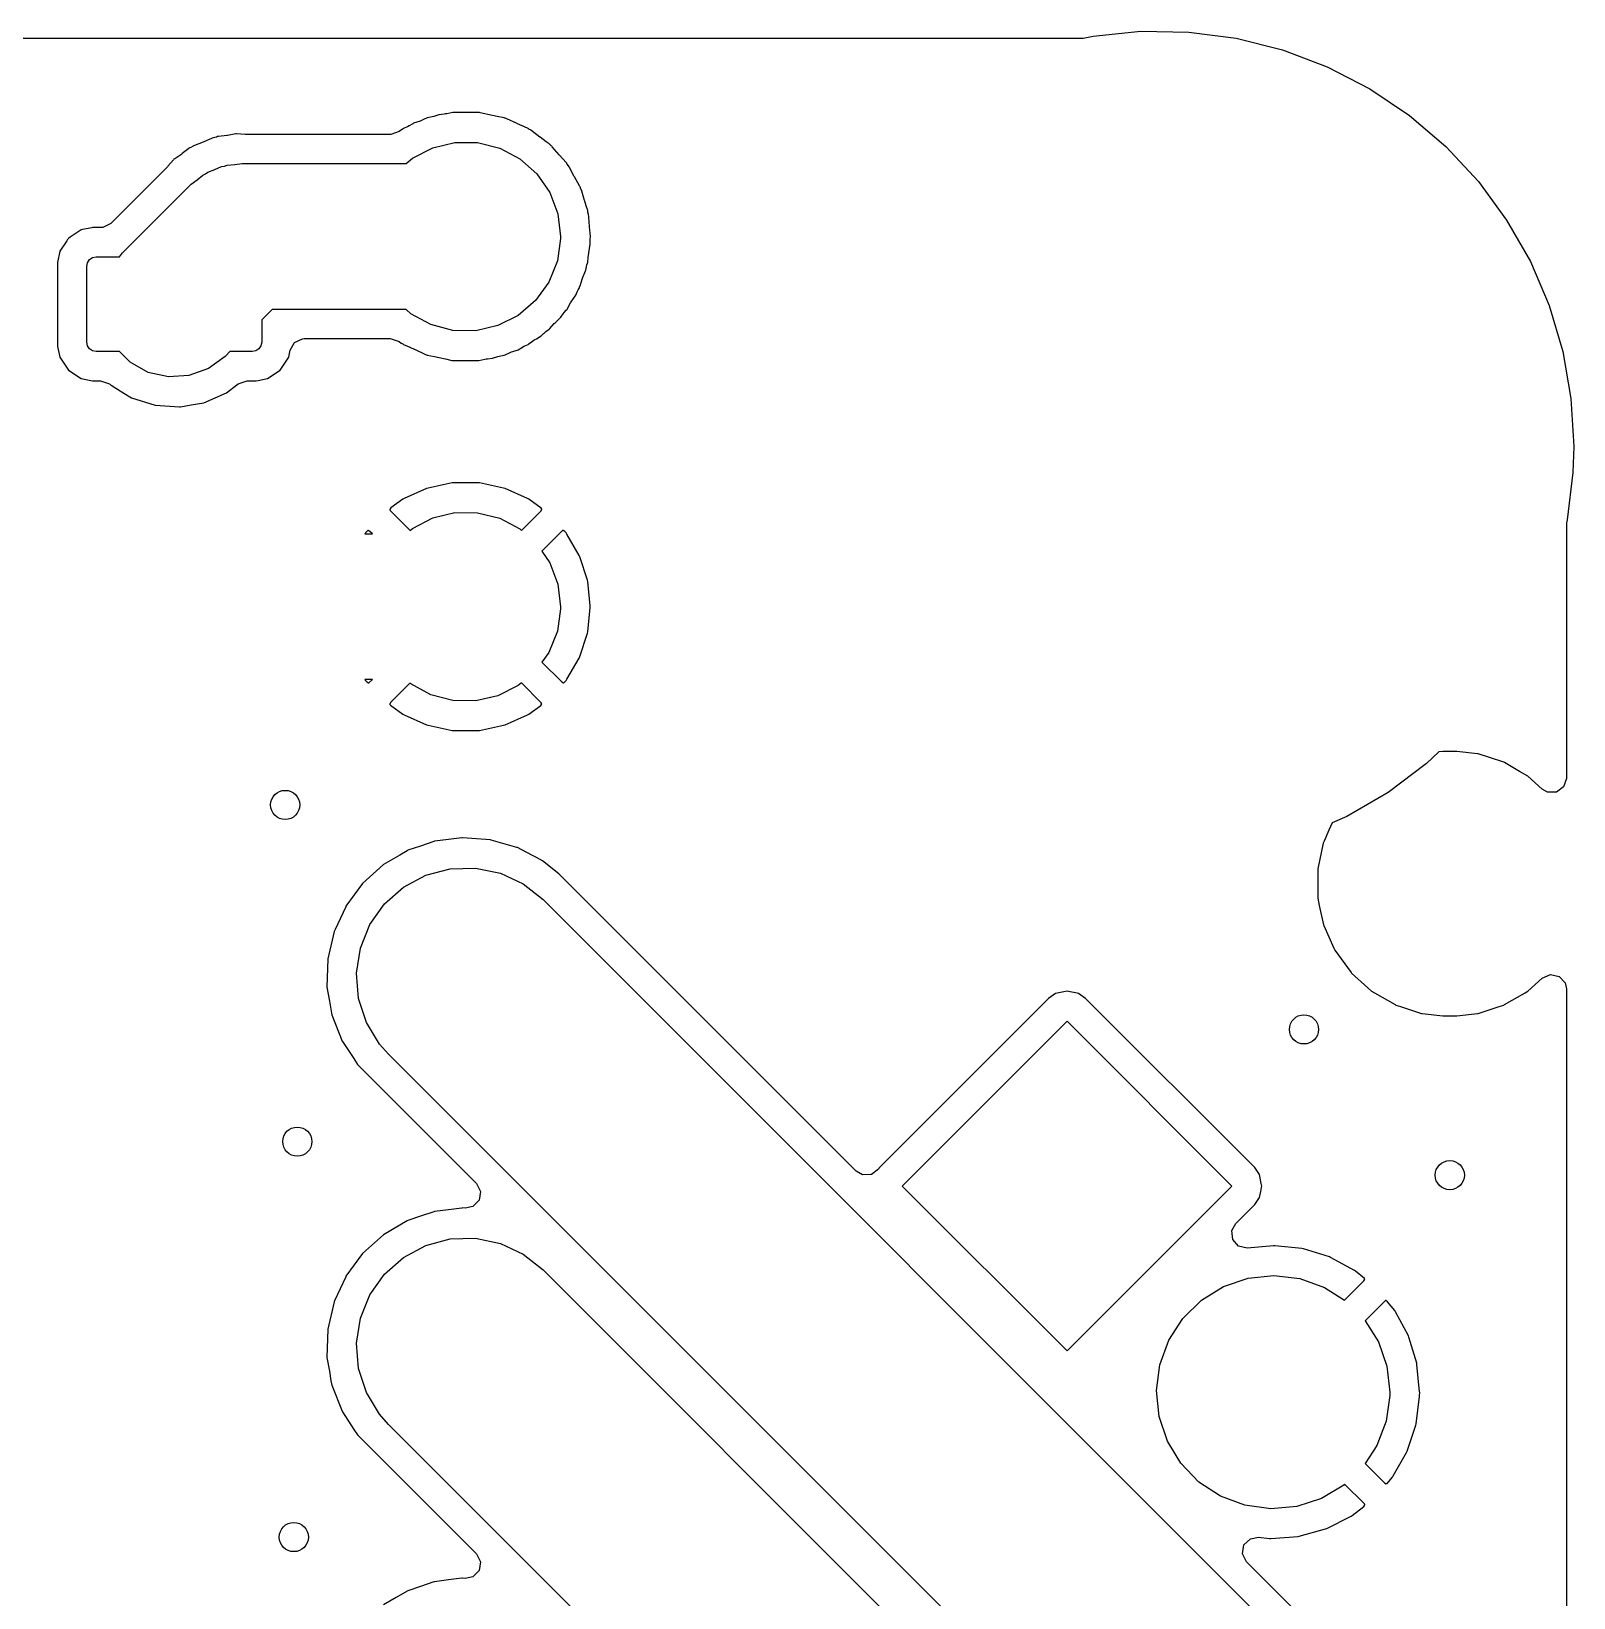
# Model space of a CAD drawing. Extents: x 100.2 to 143.8, y -109.8 to -50.2.
# Drawn here: x 133.27 to 143.85, y -60.9 to -50.15 of the extents above; entities that cross this region are included whole.
import ezdxf

# ---------------------------------------------------------------- set-up
doc = ezdxf.new("R2010")
doc.units = 0
doc.layers.add('BLACK', color=7, linetype='CONTINUOUS')

msp = doc.modelspace()

# ---------------------------------------------------------------- linework, layer by layer
at = {"layer": 'BLACK', "linetype": 'CONTINUOUS'}
for p, q in [((140.486, -50.2), (140.554, -50.1851)), ((140.554, -50.1851), (140.881, -50.1525)), ((140.881, -50.1525), (141.209, -50.1577)), ((141.209, -50.1577), (141.534, -50.2005)), ((103.53, -50.2), (140.486, -50.2)), ((141.534, -50.2005), (141.852, -50.2804)), ((141.852, -50.2804), (142.159, -50.3964)), ((142.159, -50.3964), (142.451, -50.5469)), ((142.451, -50.5469), (142.723, -50.7299)), ((136.101, -50.7207), (136.066, -50.7244)), ((136.11, -50.7196), (136.101, -50.7207)), ((136.12, -50.7181), (136.11, -50.7196)), ((136.161, -50.7095), (136.12, -50.7181)), ((136.34, -50.7095), (136.161, -50.7095)), ((136.341, -50.7096), (136.34, -50.7095)), ((136.345, -50.7098), (136.341, -50.7096)), ((136.341, -50.7096), (136.341, -50.7096)), ((136.341, -50.7096), (136.341, -50.7096)), ((136.349, -50.7107), (136.345, -50.7098)), ((136.432, -50.7291), (136.349, -50.7107)), ((136.349, -50.7107), (136.349, -50.7107)), ((135.822, -50.8194), (135.793, -50.8406)), ((135.827, -50.8173), (135.822, -50.8194)), ((135.851, -50.8067), (135.827, -50.8173)), ((135.827, -50.8173), (135.827, -50.8173)), ((135.862, -50.8011), (135.851, -50.8067)), ((135.887, -50.7861), (135.862, -50.8011)), ((135.891, -50.7834), (135.887, -50.7861)), ((135.887, -50.7861), (135.887, -50.7861)), ((135.936, -50.7682), (135.891, -50.7834)), ((135.945, -50.7648), (135.936, -50.7682)), ((135.96, -50.758), (135.945, -50.7648)), ((135.986, -50.7467), (135.96, -50.758)), ((136.02, -50.7395), (135.986, -50.7467)), ((136.031, -50.7365), (136.02, -50.7395)), ((136.066, -50.7244), (136.031, -50.7365)), ((136.433, -50.7293), (136.432, -50.7291)), ((136.465, -50.7362), (136.433, -50.7293)), ((136.514, -50.7467), (136.465, -50.7362)), ((136.517, -50.748), (136.514, -50.7467)), ((136.519, -50.7486), (136.517, -50.748)), ((136.52, -50.749), (136.519, -50.7486)), ((136.526, -50.7501), (136.52, -50.749)), ((136.531, -50.7524), (136.526, -50.7501)), ((136.603, -50.7859), (136.531, -50.7524)), ((136.531, -50.7524), (136.531, -50.7524)), ((136.604, -50.7867), (136.603, -50.7859)), ((136.637, -50.8011), (136.604, -50.7867)), ((136.673, -50.8173), (136.637, -50.8011)), ((136.678, -50.8194), (136.673, -50.8173)), ((136.673, -50.8173), (136.673, -50.8173)), ((136.682, -50.8224), (136.678, -50.8194)), ((136.682, -50.8227), (136.682, -50.8224)), ((136.687, -50.8253), (136.682, -50.8227)), ((136.688, -50.826), (136.687, -50.8253)), ((136.693, -50.8282), (136.688, -50.826)), ((136.697, -50.8315), (136.693, -50.8282)), ((142.723, -50.7299), (142.973, -50.943)), ((134.388, -50.9347), (134.383, -50.938)), ((134.448, -50.9121), (134.388, -50.9347)), ((134.453, -50.9101), (134.448, -50.9121)), ((134.506, -50.8869), (134.453, -50.9101)), ((134.511, -50.8845), (134.506, -50.8869)), ((134.506, -50.8869), (134.506, -50.8869)), ((134.52, -50.8829), (134.511, -50.8845)), ((134.538, -50.878), (134.52, -50.8829)), ((134.539, -50.8776), (134.538, -50.878)), ((134.547, -50.8747), (134.539, -50.8776)), ((134.553, -50.874), (134.547, -50.8747)), ((134.61, -50.8671), (134.553, -50.874)), ((134.553, -50.874), (134.553, -50.874)), ((134.615, -50.8663), (134.61, -50.8671)), ((134.672, -50.8563), (134.615, -50.8663)), ((134.678, -50.8553), (134.672, -50.8563)), ((134.672, -50.8563), (134.672, -50.8563)), ((134.736, -50.8593), (134.678, -50.8553)), ((134.743, -50.8595), (134.736, -50.8593)), ((135.735, -50.8595), (134.743, -50.8595)), ((135.793, -50.8406), (135.735, -50.8595)), ((136.023, -50.9508), (136.175, -50.9143)), ((136.175, -50.9143), (136.331, -50.9151)), ((136.331, -50.9151), (136.483, -50.9532)), ((136.758, -50.8776), (136.697, -50.8315)), ((136.76, -50.879), (136.758, -50.8776)), ((136.802, -50.9101), (136.76, -50.879)), ((136.822, -50.9245), (136.802, -50.9101)), ((136.826, -50.9283), (136.822, -50.9245)), ((136.83, -50.9318), (136.826, -50.9283)), ((136.832, -50.9335), (136.83, -50.9316)), ((136.83, -50.9316), (136.83, -50.9318)), ((136.836, -50.9372), (136.832, -50.9335)), ((136.832, -50.9335), (136.832, -50.9335)), ((136.84, -50.9405), (136.836, -50.9372)), ((134.244, -51.0351), (134.207, -51.0772)), ((134.248, -51.0307), (134.244, -51.0351)), ((134.244, -51.0351), (134.244, -51.0351)), ((134.253, -51.0273), (134.248, -51.0307)), ((134.301, -50.9945), (134.253, -51.0273)), ((134.305, -50.9915), (134.301, -50.9945)), ((134.351, -50.9563), (134.305, -50.9915)), ((134.356, -50.9526), (134.351, -50.9563)), ((134.364, -50.9489), (134.356, -50.9526)), ((134.38, -50.9399), (134.364, -50.9489)), ((134.383, -50.938), (134.38, -50.9399)), ((134.383, -50.938), (134.383, -50.938)), ((135.842, -51.06), (135.885, -51.0224)), ((135.885, -51.0224), (136.023, -50.9508)), ((136.483, -50.9532), (136.621, -51.0263)), ((136.621, -51.0263), (136.738, -51.1301)), ((136.843, -50.9446), (136.84, -50.9405)), ((136.89, -50.9999), (136.843, -50.9446)), ((136.843, -50.9446), (136.843, -50.9446)), ((136.892, -51.0023), (136.89, -50.9999)), ((136.938, -51.0535), (136.892, -51.0023)), ((142.973, -50.943), (143.196, -51.1833)), ((134.203, -51.0814), (133.814, -51.4705)), ((134.207, -51.0772), (134.203, -51.0814)), ((134.407, -51.1721), (134.446, -51.1388)), ((134.446, -51.1388), (134.464, -51.1304)), ((134.464, -51.1304), (134.48, -51.1185)), ((134.48, -51.1185), (134.528, -51.1012)), ((134.528, -51.1012), (134.575, -51.0801)), ((134.575, -51.0801), (134.595, -51.0772)), ((134.595, -51.0772), (134.614, -51.0704)), ((134.614, -51.0704), (134.665, -51.0672)), ((134.665, -51.0672), (134.715, -51.06)), ((134.715, -51.06), (135.842, -51.06)), ((136.738, -51.1301), (136.826, -51.2589)), ((136.942, -51.0573), (136.938, -51.0535)), ((136.938, -51.0535), (136.938, -51.0535)), ((136.944, -51.0618), (136.942, -51.0573)), ((136.946, -51.0645), (136.944, -51.0618)), ((136.954, -51.0757), (136.946, -51.0645)), ((136.959, -51.0816), (136.954, -51.0757)), ((136.962, -51.0863), (136.959, -51.0816)), ((136.994, -51.1474), (136.962, -51.0863)), ((136.962, -51.0863), (136.962, -51.0863)), ((136.996, -51.1508), (136.994, -51.1474)), ((137.031, -51.2122), (136.996, -51.1508)), ((133.896, -51.6714), (134.361, -51.2064)), ((134.361, -51.2064), (134.366, -51.2022)), ((134.366, -51.2022), (134.407, -51.1721)), ((136.826, -51.2589), (136.881, -51.405)), ((137.033, -51.2171), (137.031, -51.2122)), ((137.034, -51.2197), (137.033, -51.2171)), ((137.04, -51.2353), (137.034, -51.2197)), ((137.045, -51.2451), (137.04, -51.2353)), ((137.047, -51.2502), (137.045, -51.2451)), ((137.064, -51.3136), (137.047, -51.2502)), ((143.196, -51.1833), (143.39, -51.4478)), ((137.066, -51.3179), (137.064, -51.3136)), ((137.076, -51.3507), (137.066, -51.3179)), ((137.086, -51.3822), (137.076, -51.3507)), ((133.814, -51.4705), (133.759, -51.4983)), ((136.881, -51.405), (136.9, -51.56)), ((137.087, -51.3874), (137.086, -51.3822)), ((137.088, -51.3934), (137.087, -51.3874)), ((137.091, -51.4093), (137.088, -51.3934)), ((137.095, -51.4232), (137.091, -51.4093)), ((137.095, -51.4286), (137.095, -51.4232)), ((137.098, -51.4909), (137.095, -51.4286)), ((137.095, -51.4286), (137.095, -51.4286)), ((143.39, -51.4478), (143.553, -51.7328)), ((133.518, -51.5817), (133.513, -51.59)), ((133.524, -51.5736), (133.518, -51.5817)), ((133.536, -51.5652), (133.524, -51.5736)), ((133.577, -51.5377), (133.536, -51.5652)), ((133.611, -51.5149), (133.577, -51.5377)), ((133.621, -51.513), (133.611, -51.5149)), ((133.684, -51.5004), (133.621, -51.513)), ((133.621, -51.513), (133.621, -51.513)), ((133.689, -51.4995), (133.684, -51.5004)), ((133.684, -51.5004), (133.684, -51.5004)), ((133.744, -51.4995), (133.689, -51.4995)), ((133.759, -51.4983), (133.744, -51.4995)), ((136.9, -51.5736), (136.878, -51.7282)), ((136.9, -51.56), (136.9, -51.5736)), ((137.098, -51.496), (137.098, -51.4909)), ((137.1, -51.5152), (137.098, -51.496)), ((137.105, -51.56), (137.1, -51.5152)), ((137.103, -51.59), (137.104, -51.5745)), ((137.104, -51.5745), (137.105, -51.5652)), ((137.105, -51.5652), (137.105, -51.56)), ((133.465, -51.6614), (133.45, -51.7389)), ((133.513, -51.59), (133.465, -51.6614)), ((133.875, -51.7), (133.896, -51.6714)), ((137.09, -51.7019), (137.093, -51.6771)), ((137.093, -51.6771), (137.094, -51.6713)), ((137.094, -51.6713), (137.103, -51.613)), ((137.104, -51.6078), (137.103, -51.59)), ((137.103, -51.613), (137.104, -51.6078)), ((133.45, -51.7389), (133.45, -52.3111)), ((133.65, -51.765), (133.655, -51.7401)), ((133.65, -52.285), (133.65, -51.765)), ((133.655, -51.7401), (133.669, -51.719)), ((133.669, -51.719), (133.69, -51.7049)), ((133.69, -51.7049), (133.715, -51.7)), ((133.715, -51.7), (133.875, -51.7)), ((136.878, -51.7282), (136.82, -51.8731)), ((137.051, -51.8468), (137.072, -51.795)), ((137.072, -51.795), (137.074, -51.7901)), ((137.072, -51.795), (137.072, -51.795)), ((137.074, -51.7901), (137.077, -51.7693)), ((137.077, -51.7693), (137.081, -51.7549)), ((137.081, -51.7549), (137.085, -51.7427)), ((137.085, -51.7427), (137.086, -51.7378)), ((137.085, -51.7427), (137.085, -51.7427)), ((137.086, -51.7378), (137.09, -51.7019)), ((143.553, -51.7328), (143.682, -52.0346)), ((136.82, -51.8731), (136.728, -52)), ((137.031, -51.9078), (137.036, -51.8922)), ((137.036, -51.8922), (137.044, -51.8698)), ((137.044, -51.8698), (137.049, -51.8529)), ((137.049, -51.8529), (137.051, -51.8468)), ((136.728, -52), (136.61, -52.1014)), ((136.969, -52.0155), (136.973, -52.0094)), ((136.973, -52.0094), (137.005, -51.9616)), ((137.005, -51.9616), (137.014, -51.939)), ((137.014, -51.939), (137.021, -51.9262)), ((137.021, -51.9262), (137.029, -51.9123)), ((137.029, -51.9123), (137.031, -51.9078)), ((137.029, -51.9123), (137.029, -51.9123)), ((134.922, -52.06), (134.85, -52.1321)), ((135.841, -52.06), (134.922, -52.06)), ((135.873, -52.0898), (135.841, -52.06)), ((136.011, -52.1644), (135.873, -52.0898)), ((136.61, -52.1014), (136.47, -52.1716)), ((136.896, -52.1201), (136.902, -52.1145)), ((136.902, -52.1145), (136.917, -52.0915)), ((136.917, -52.0915), (136.925, -52.0809)), ((136.925, -52.0809), (136.938, -52.0665)), ((136.938, -52.0665), (136.942, -52.0627)), ((136.938, -52.0665), (136.938, -52.0665)), ((136.942, -52.0627), (136.969, -52.0155)), ((143.682, -52.0346), (143.775, -52.3492)), ((134.85, -52.1321), (134.85, -52.285)), ((136.162, -52.204), (136.011, -52.1644)), ((136.318, -52.2064), (136.162, -52.204)), ((136.47, -52.1716), (136.318, -52.2064)), ((136.767, -52.2414), (136.784, -52.2254)), ((136.784, -52.2254), (136.79, -52.2201)), ((136.79, -52.2201), (136.8, -52.2119)), ((136.8, -52.2119), (136.822, -52.1955)), ((136.822, -52.1955), (136.826, -52.1917)), ((136.826, -52.1917), (136.856, -52.1575)), ((136.826, -52.1917), (136.826, -52.1917)), ((136.856, -52.1575), (136.862, -52.1518)), ((136.862, -52.1518), (136.896, -52.1201)), ((133.45, -52.3111), (133.45, -52.3159)), ((133.45, -52.3159), (133.463, -52.3769)), ((133.655, -52.3099), (133.65, -52.285)), ((133.669, -52.331), (133.655, -52.3099)), ((133.69, -52.3451), (133.669, -52.331)), ((134.831, -52.331), (134.81, -52.3451)), ((134.845, -52.3099), (134.831, -52.331)), ((134.85, -52.285), (134.845, -52.3099)), ((135.045, -52.3402), (135.075, -52.2868)), ((135.075, -52.2868), (135.13, -52.2612)), ((135.13, -52.2612), (135.142, -52.2605)), ((135.142, -52.2605), (135.732, -52.2605)), ((135.732, -52.2605), (135.793, -52.2809)), ((135.793, -52.2809), (135.807, -52.2918)), ((135.807, -52.2918), (135.812, -52.294)), ((135.812, -52.294), (135.813, -52.2947)), ((135.813, -52.2947), (135.818, -52.2973)), ((135.818, -52.2973), (135.818, -52.2976)), ((135.818, -52.2976), (135.822, -52.3006)), ((135.822, -52.3006), (135.827, -52.3027)), ((135.827, -52.3027), (135.827, -52.3027)), ((135.827, -52.3027), (135.846, -52.3111)), ((135.846, -52.3111), (135.896, -52.3333)), ((135.896, -52.3333), (135.897, -52.3341)), ((135.897, -52.3341), (135.969, -52.3676)), ((136.609, -52.3366), (136.638, -52.3189)), ((136.638, -52.3189), (136.649, -52.3133)), ((136.649, -52.3133), (136.654, -52.3111)), ((136.654, -52.3111), (136.678, -52.3006)), ((136.678, -52.3006), (136.682, -52.2976)), ((136.682, -52.2976), (136.716, -52.2725)), ((136.682, -52.2976), (136.682, -52.2976)), ((136.716, -52.2725), (136.723, -52.2677)), ((136.723, -52.2677), (136.734, -52.2612)), ((136.734, -52.2612), (136.767, -52.2414)), ((133.463, -52.3769), (133.465, -52.3886)), ((133.465, -52.3886), (133.524, -52.4764)), ((133.715, -52.35), (133.69, -52.3451)), ((133.875, -52.35), (133.715, -52.35)), ((133.948, -52.4233), (133.875, -52.35)), ((134.072, -52.4921), (133.948, -52.4233)), ((134.599, -52.3828), (134.485, -52.4665)), ((134.604, -52.3786), (134.599, -52.3828)), ((134.632, -52.35), (134.604, -52.3786)), ((134.785, -52.35), (134.632, -52.35)), ((134.81, -52.3451), (134.785, -52.35)), ((134.976, -52.4764), (135.035, -52.3886)), ((135.035, -52.3886), (135.04, -52.3628)), ((135.04, -52.3628), (135.045, -52.3402)), ((135.969, -52.3676), (135.969, -52.3676)), ((135.969, -52.3676), (135.974, -52.3699)), ((135.974, -52.3699), (135.98, -52.371)), ((135.98, -52.371), (135.981, -52.3715)), ((135.981, -52.3715), (135.983, -52.372)), ((135.983, -52.372), (135.986, -52.3733)), ((135.986, -52.3733), (136.035, -52.3838)), ((136.035, -52.3838), (136.067, -52.3907)), ((136.067, -52.3907), (136.068, -52.3909)), ((136.068, -52.3909), (136.111, -52.4004)), ((136.111, -52.4004), (136.155, -52.4102)), ((136.155, -52.4102), (136.159, -52.4104)), ((136.159, -52.4104), (136.159, -52.4104)), ((136.159, -52.4104), (136.159, -52.4104)), ((136.159, -52.4104), (136.16, -52.4105)), ((136.16, -52.4105), (136.339, -52.4105)), ((136.339, -52.4105), (136.38, -52.4019)), ((136.38, -52.4019), (136.39, -52.4004)), ((136.39, -52.4004), (136.399, -52.3993)), ((136.399, -52.3993), (136.434, -52.3956)), ((136.434, -52.3956), (136.469, -52.3835)), ((136.469, -52.3835), (136.48, -52.3805)), ((136.48, -52.3805), (136.514, -52.3733)), ((136.514, -52.3733), (136.519, -52.3712)), ((136.519, -52.3712), (136.555, -52.3552)), ((136.519, -52.3712), (136.519, -52.3712)), ((136.555, -52.3552), (136.564, -52.3518)), ((136.564, -52.3518), (136.572, -52.3489)), ((136.572, -52.3489), (136.609, -52.3366)), ((143.775, -52.3492), (143.831, -52.6724)), ((133.524, -52.4764), (133.611, -52.5351)), ((133.611, -52.5351), (133.689, -52.5505)), ((134.21, -52.5234), (134.072, -52.4921)), ((134.351, -52.5146), (134.21, -52.5234)), ((134.485, -52.4665), (134.351, -52.5146)), ((134.811, -52.5505), (134.825, -52.5478)), ((134.825, -52.5478), (134.879, -52.537)), ((134.879, -52.537), (134.889, -52.5351)), ((134.879, -52.537), (134.879, -52.537)), ((134.889, -52.5351), (134.976, -52.4764)), ((133.689, -52.5505), (133.744, -52.5505)), ((133.744, -52.5505), (133.805, -52.5719)), ((133.805, -52.5719), (133.807, -52.5738)), ((133.807, -52.5738), (133.812, -52.578)), ((133.812, -52.578), (133.817, -52.5811)), ((133.817, -52.5811), (133.817, -52.5811)), ((133.817, -52.5811), (133.904, -52.6348)), ((133.904, -52.6348), (133.956, -52.6666)), ((134.454, -52.7005), (134.609, -52.6324)), ((134.609, -52.6324), (134.68, -52.578)), ((134.68, -52.578), (134.689, -52.571)), ((134.689, -52.571), (134.75, -52.5505)), ((134.75, -52.5505), (134.811, -52.5505)), ((133.956, -52.6666), (134.118, -52.7181)), ((134.118, -52.7181), (134.287, -52.7297)), ((134.287, -52.7297), (134.293, -52.7287)), ((134.293, -52.7287), (134.366, -52.7159)), ((134.293, -52.7287), (134.293, -52.7287)), ((134.366, -52.7159), (134.454, -52.7005)), ((143.831, -52.6724), (143.85, -53)), ((143.85, -53), (143.844, -53.179)), ((143.844, -53.179), (143.805, -53.5047)), ((135.981, -53.2893), (135.827, -53.3577)), ((135.991, -53.2861), (135.981, -53.2893)), ((136.156, -53.2511), (135.991, -53.2861)), ((136.166, -53.25), (136.156, -53.2511)), ((136.334, -53.25), (136.166, -53.25)), ((136.344, -53.2511), (136.334, -53.25)), ((136.509, -53.2861), (136.344, -53.2511)), ((136.519, -53.2893), (136.509, -53.2861)), ((136.673, -53.3577), (136.519, -53.2893)), ((135.818, -53.3629), (135.736, -53.4227)), ((135.827, -53.3577), (135.818, -53.3629)), ((136.682, -53.3629), (136.673, -53.3577)), ((136.767, -53.4251), (136.682, -53.3629)), ((135.736, -53.4227), (135.728, -53.4335)), ((135.728, -53.4335), (135.728, -53.4346)), ((135.728, -53.4346), (135.732, -53.4402)), ((135.732, -53.4402), (135.868, -53.5768)), ((135.885, -53.5624), (136.023, -53.4908)), ((136.023, -53.4908), (136.175, -53.4543)), ((136.175, -53.4543), (136.331, -53.4551)), ((136.331, -53.4551), (136.483, -53.4932)), ((136.483, -53.4932), (136.621, -53.5663)), ((136.632, -53.5763), (136.766, -53.443)), ((136.766, -53.443), (136.772, -53.4312)), ((136.771, -53.4301), (136.767, -53.4251)), ((136.772, -53.4312), (136.771, -53.4301)), ((143.805, -53.5047), (143.8, -53.5253)), ((135.562, -53.5938), (135.557, -53.6)), ((135.557, -53.6), (135.609, -53.6)), ((135.575, -53.5793), (135.562, -53.5938)), ((135.577, -53.5782), (135.575, -53.5793)), ((135.58, -53.5776), (135.577, -53.5782)), ((135.592, -53.5836), (135.58, -53.5776)), ((135.609, -53.6), (135.592, -53.5836)), ((135.868, -53.5768), (135.885, -53.5624)), ((136.621, -53.5663), (136.632, -53.5763)), ((136.912, -53.579), (136.772, -53.7198)), ((136.914, -53.5779), (136.912, -53.579)), ((136.918, -53.5775), (136.914, -53.5779)), ((136.929, -53.5842), (136.918, -53.5775)), ((136.938, -53.5938), (136.929, -53.5842)), ((136.944, -53.6021), (136.938, -53.5938)), ((137.028, -53.7479), (136.944, -53.6021)), ((143.8, -53.5253), (143.8, -55.2782)), ((136.772, -53.7198), (136.826, -53.7989)), ((136.826, -53.7989), (136.881, -53.945)), ((137.032, -53.7573), (137.028, -53.7479)), ((137.084, -53.9174), (137.032, -53.7573)), ((136.881, -53.945), (136.9, -54.1)), ((137.087, -53.9275), (137.084, -53.9174)), ((137.104, -54.0948), (137.087, -53.9275)), ((136.9, -54.1136), (136.878, -54.2682)), ((136.9, -54.1), (136.9, -54.1136)), ((137.087, -54.2725), (137.104, -54.1052)), ((137.104, -54.1052), (137.104, -54.0948)), ((136.878, -54.2682), (136.82, -54.4131)), ((137.032, -54.4427), (137.084, -54.2826)), ((137.084, -54.2826), (137.087, -54.2725)), ((136.82, -54.4131), (136.771, -54.4801)), ((136.771, -54.4801), (136.908, -54.6164)), ((136.944, -54.5979), (137.028, -54.4521)), ((137.028, -54.4521), (137.032, -54.4427)), ((135.557, -54.6), (135.562, -54.6062)), ((135.609, -54.6), (135.557, -54.6)), ((135.562, -54.6062), (135.571, -54.6158)), ((135.571, -54.6158), (135.582, -54.6225)), ((135.582, -54.6225), (135.586, -54.6221)), ((135.586, -54.6221), (135.588, -54.621)), ((135.588, -54.621), (135.609, -54.6)), ((135.867, -54.6242), (135.734, -54.757)), ((135.873, -54.6298), (135.867, -54.6242)), ((136.011, -54.7044), (135.873, -54.6298)), ((136.61, -54.6414), (136.47, -54.7116)), ((136.631, -54.6228), (136.61, -54.6414)), ((136.768, -54.7598), (136.631, -54.6228)), ((136.908, -54.6164), (136.92, -54.6224)), ((136.92, -54.6224), (136.923, -54.6218)), ((136.923, -54.6218), (136.925, -54.6207)), ((136.925, -54.6207), (136.938, -54.6062)), ((136.938, -54.6062), (136.944, -54.5979)), ((135.734, -54.757), (135.728, -54.7688)), ((135.728, -54.7688), (135.729, -54.7699)), ((135.729, -54.7699), (135.733, -54.7749)), ((135.733, -54.7749), (135.818, -54.8371)), ((136.162, -54.744), (136.011, -54.7044)), ((136.318, -54.7464), (136.162, -54.744)), ((136.47, -54.7116), (136.318, -54.7464)), ((136.682, -54.8371), (136.764, -54.7773)), ((136.764, -54.7773), (136.772, -54.7665)), ((136.772, -54.7654), (136.768, -54.7598)), ((136.772, -54.7665), (136.772, -54.7654)), ((135.818, -54.8371), (135.827, -54.8423)), ((135.827, -54.8423), (135.981, -54.9107)), ((135.981, -54.9107), (135.991, -54.9139)), ((136.509, -54.9139), (136.519, -54.9107)), ((136.519, -54.9107), (136.673, -54.8423)), ((136.673, -54.8423), (136.682, -54.8371)), ((135.991, -54.9139), (136.156, -54.9489)), ((136.156, -54.9489), (136.166, -54.95)), ((136.166, -54.95), (136.334, -54.95)), ((136.334, -54.95), (136.344, -54.9489)), ((136.344, -54.9489), (136.509, -54.9139)), ((142.924, -55.0965), (142.84, -55.1768)), ((142.952, -55.0935), (142.924, -55.0965)), ((143.048, -55.0935), (142.952, -55.0935)), ((143.19, -55.1084), (143.048, -55.0935)), ((143.194, -55.11), (143.19, -55.1084)), ((143.273, -55.1356), (143.194, -55.11)), ((143.194, -55.11), (143.194, -55.11)), ((142.84, -55.1768), (142.577, -55.3738)), ((143.371, -55.1673), (143.273, -55.1356)), ((143.375, -55.1699), (143.371, -55.1673)), ((143.478, -55.2295), (143.375, -55.1699)), ((143.375, -55.1699), (143.375, -55.1699)), ((143.536, -55.2626), (143.478, -55.2295)), ((143.635, -55.3517), (143.536, -55.2626)), ((143.781, -55.3363), (143.732, -55.3723)), ((143.8, -55.2782), (143.781, -55.3363)), ((142.577, -55.3738), (142.294, -55.5394)), ((143.67, -55.3723), (143.635, -55.3517)), ((143.732, -55.3723), (143.67, -55.3723)), ((142.294, -55.5394), (142.193, -55.5836)), ((142.171, -55.6341), (142.138, -55.7085)), ((142.193, -55.5836), (142.171, -55.6341)), ((135.852, -55.7713), (135.848, -55.7738)), ((135.939, -55.7419), (135.852, -55.7713)), ((136.03, -55.7107), (135.939, -55.7419)), ((136.035, -55.7091), (136.03, -55.7107)), ((136.03, -55.7107), (136.03, -55.7107)), ((136.132, -55.6968), (136.035, -55.7091)), ((136.222, -55.6855), (136.132, -55.6968)), ((136.227, -55.6849), (136.222, -55.6855)), ((136.222, -55.6855), (136.222, -55.6855)), ((136.419, -55.6997), (136.227, -55.6849)), ((136.424, -55.7011), (136.419, -55.6997)), ((136.6, -55.7515), (136.424, -55.7011)), ((136.424, -55.7011), (136.424, -55.7011)), ((136.605, -55.7529), (136.6, -55.7515)), ((136.6, -55.7515), (136.6, -55.7515)), ((136.703, -55.8044), (136.605, -55.7529)), ((142.132, -55.7234), (142.095, -55.8975)), ((142.133, -55.7183), (142.132, -55.7234)), ((142.138, -55.7085), (142.133, -55.7183)), ((135.686, -55.869), (135.542, -55.9982)), ((135.797, -55.8039), (135.686, -55.869)), ((135.848, -55.7739), (135.797, -55.8039)), ((135.848, -55.7738), (135.848, -55.7739)), ((136.734, -55.8206), (136.703, -55.8044)), ((136.776, -55.8424), (136.734, -55.8206)), ((136.888, -55.9338), (136.776, -55.8424)), ((135.822, -56.0241), (135.975, -55.9422)), ((135.975, -55.9422), (136.143, -55.8977)), ((136.143, -55.8977), (136.317, -55.893)), ((136.317, -55.893), (136.487, -55.9283)), ((136.487, -55.9283), (136.644, -56.0019)), ((138.928, -57.9733), (136.888, -55.9338)), ((142.095, -55.8975), (142.094, -55.9047)), ((142.094, -55.9047), (142.094, -56.0953)), ((135.542, -55.9982), (135.428, -56.1537)), ((135.692, -56.1391), (135.822, -56.0241)), ((136.644, -56.0019), (136.78, -56.1097)), ((142.094, -56.0953), (142.095, -56.1003)), ((135.426, -56.1582), (135.353, -56.3153)), ((135.428, -56.1537), (135.426, -56.1582)), ((135.426, -56.1582), (135.426, -56.1582)), ((135.592, -56.281), (135.692, -56.1391)), ((136.78, -56.1097), (142.055, -61.3847)), ((142.095, -56.1003), (142.095, -56.1003)), ((142.095, -56.1003), (142.105, -56.149)), ((142.105, -56.149), (142.133, -56.2817)), ((135.527, -56.4421), (135.592, -56.281)), ((142.133, -56.2817), (142.135, -56.2864)), ((142.135, -56.2864), (142.135, -56.2864)), ((142.135, -56.2864), (142.205, -56.4424)), ((135.347, -56.329), (135.303, -56.5169)), ((135.353, -56.3153), (135.347, -56.329)), ((135.303, -56.5169), (135.297, -56.71)), ((135.5, -56.6138), (135.527, -56.4421)), ((142.205, -56.4424), (142.211, -56.4557)), ((142.211, -56.4557), (142.323, -56.6099)), ((135.515, -56.787), (135.5, -56.6138)), ((142.323, -56.6099), (142.326, -56.6134)), ((142.326, -56.6134), (142.326, -56.6134)), ((142.326, -56.6134), (142.439, -56.7149)), ((143.635, -56.6483), (143.691, -56.6234)), ((143.691, -56.6234), (143.751, -56.6361)), ((135.297, -56.71), (135.314, -56.8066)), ((140.375, -56.7388), (140.365, -56.7407)), ((140.384, -56.7407), (140.375, -56.7388)), ((142.439, -56.7149), (142.464, -56.7374)), ((142.464, -56.7374), (142.483, -56.7482)), ((143.517, -56.7482), (143.536, -56.7374)), ((143.536, -56.7374), (143.635, -56.6483)), ((143.751, -56.6361), (143.791, -56.6816)), ((143.791, -56.6816), (143.8, -56.7219)), ((143.8, -56.7219), (143.8, -102.402)), ((135.314, -56.8066), (135.329, -56.8888)), ((135.568, -56.9522), (135.515, -56.787)), ((140.247, -56.7875), (139.088, -57.9468)), ((140.296, -56.7544), (140.247, -56.7875)), ((140.306, -56.7525), (140.296, -56.7544)), ((140.365, -56.7407), (140.306, -56.7525)), ((140.306, -56.7525), (140.306, -56.7525)), ((140.443, -56.7525), (140.384, -56.7407)), ((140.453, -56.7544), (140.443, -56.7525)), ((140.443, -56.7525), (140.443, -56.7525)), ((140.502, -56.7875), (140.453, -56.7544)), ((141.662, -57.9468), (140.502, -56.7875)), ((142.483, -56.7482), (142.625, -56.8301)), ((142.625, -56.8301), (142.625, -56.8301)), ((142.625, -56.8301), (142.629, -56.8327)), ((142.629, -56.8327), (142.662, -56.8432)), ((142.662, -56.8432), (142.806, -56.89)), ((143.194, -56.89), (143.338, -56.8432)), ((143.338, -56.8432), (143.371, -56.8327)), ((143.371, -56.8327), (143.375, -56.8301)), ((143.375, -56.8301), (143.517, -56.7482)), ((143.375, -56.8301), (143.375, -56.8301)), ((135.329, -56.8888), (135.331, -56.9001)), ((135.331, -56.9001), (135.402, -57.0797)), ((135.658, -57.1007), (135.568, -56.9522)), ((139.243, -58.0746), (140.375, -56.9433)), ((140.375, -56.9433), (141.506, -58.0746)), ((142.806, -56.89), (142.806, -56.89)), ((142.806, -56.89), (142.81, -56.8916)), ((142.81, -56.8916), (142.952, -56.9065)), ((142.952, -56.9065), (143.048, -56.9065)), ((143.048, -56.9065), (143.19, -56.8916)), ((143.19, -56.8916), (143.194, -56.89)), ((143.194, -56.89), (143.194, -56.89)), ((135.402, -57.0797), (135.405, -57.0839)), ((135.405, -57.0839), (135.405, -57.0839)), ((135.405, -57.0839), (135.481, -57.2006)), ((135.72, -57.1703), (135.658, -57.1007)), ((140.775, -62.2257), (135.72, -57.1703)), ((135.481, -57.2006), (135.508, -57.2413)), ((135.508, -57.2413), (135.51, -57.2441)), ((135.51, -57.2441), (135.51, -57.2441)), ((135.51, -57.2441), (135.511, -57.2446)), ((135.511, -57.2446), (135.512, -57.246)), ((135.512, -57.246), (136.323, -58.0576)), ((138.971, -57.9986), (138.928, -57.9733)), ((139.032, -57.9962), (138.971, -57.9986)), ((139.08, -57.9583), (139.032, -57.9962)), ((139.085, -57.9509), (139.08, -57.9583)), ((139.088, -57.9468), (139.085, -57.9509)), ((139.085, -57.9509), (139.085, -57.9509)), ((141.695, -57.9964), (141.662, -57.9468)), ((141.697, -58.006), (141.695, -57.9964)), ((141.707, -58.0576), (141.697, -58.006)), ((141.697, -58.006), (141.697, -58.006)), ((136.323, -58.0576), (136.351, -58.1122)), ((136.351, -58.1122), (136.342, -58.1726)), ((140.375, -59.206), (139.243, -58.0746)), ((141.506, -58.0746), (140.375, -59.206)), ((141.695, -58.1529), (141.703, -58.1122)), ((141.703, -58.1122), (141.709, -58.0842)), ((141.71, -58.0746), (141.707, -58.0576)), ((141.709, -58.0842), (141.71, -58.0746)), ((136.132, -58.2368), (136.035, -58.2491)), ((136.222, -58.2255), (136.132, -58.2368)), ((136.227, -58.2249), (136.222, -58.2255)), ((136.222, -58.2255), (136.222, -58.2255)), ((136.246, -58.2264), (136.227, -58.2249)), ((136.298, -58.2159), (136.246, -58.2264)), ((136.342, -58.1726), (136.298, -58.2159)), ((141.532, -58.3323), (141.662, -58.2024)), ((141.662, -58.2024), (141.695, -58.1529)), ((135.797, -58.3439), (135.686, -58.409)), ((135.848, -58.3139), (135.797, -58.3439)), ((135.852, -58.3113), (135.848, -58.3138)), ((135.848, -58.3138), (135.848, -58.3139)), ((135.939, -58.2819), (135.852, -58.3113)), ((136.03, -58.2507), (135.939, -58.2819)), ((136.035, -58.2491), (136.03, -58.2507)), ((136.03, -58.2507), (136.03, -58.2507)), ((141.505, -58.3803), (141.532, -58.3323)), ((135.686, -58.409), (135.542, -58.5382)), ((135.975, -58.4822), (136.143, -58.4377)), ((136.143, -58.4377), (136.317, -58.433)), ((136.317, -58.433), (136.487, -58.4683)), ((141.511, -58.4413), (141.505, -58.3803)), ((141.551, -58.4873), (141.511, -58.4413)), ((135.542, -58.5382), (135.428, -58.6937)), ((135.692, -58.6791), (135.822, -58.5641)), ((135.822, -58.5641), (135.975, -58.4822)), ((136.487, -58.4683), (136.644, -58.5419)), ((136.644, -58.5419), (136.78, -58.6497)), ((141.611, -58.5009), (141.551, -58.4873)), ((141.791, -58.4845), (141.611, -58.5009)), ((141.801, -58.4845), (141.791, -58.4845)), ((141.986, -58.504), (141.801, -58.4845)), ((141.996, -58.506), (141.986, -58.504)), ((142.174, -58.5611), (141.996, -58.506)), ((142.182, -58.5648), (142.174, -58.5611)), ((142.346, -58.6535), (142.182, -58.5648)), ((136.78, -58.6497), (140.131, -62.0002)), ((142.354, -58.6589), (142.346, -58.6535)), ((142.414, -58.7081), (142.354, -58.6589)), ((135.426, -58.6982), (135.349, -58.8633)), ((135.428, -58.6937), (135.426, -58.6982)), ((135.426, -58.6982), (135.426, -58.6982)), ((135.592, -58.821), (135.692, -58.6791)), ((141.296, -58.8584), (141.448, -58.765)), ((141.448, -58.765), (141.617, -58.7075)), ((141.617, -58.7075), (141.794, -58.6889)), ((141.794, -58.6889), (141.972, -58.71)), ((141.972, -58.71), (142.14, -58.7698)), ((142.14, -58.7698), (142.278, -58.8579)), ((142.278, -58.8579), (142.411, -58.7256)), ((142.411, -58.7256), (142.417, -58.7137)), ((142.416, -58.711), (142.414, -58.7081)), ((142.417, -58.7137), (142.416, -58.711)), ((135.347, -58.869), (135.303, -59.0569)), ((135.349, -58.8633), (135.347, -58.869)), ((135.527, -58.9821), (135.592, -58.821)), ((141.169, -58.9832), (141.296, -58.8584)), ((142.556, -58.8633), (142.42, -58.9989)), ((142.559, -58.861), (142.556, -58.8633)), ((142.562, -58.8609), (142.559, -58.861)), ((142.573, -58.8681), (142.562, -58.8609)), ((142.623, -58.929), (142.573, -58.8681)), ((135.5, -59.1538), (135.527, -58.9821)), ((141.072, -59.1331), (141.169, -58.9832)), ((142.628, -58.9371), (142.623, -58.929)), ((142.716, -59.1017), (142.628, -58.9371)), ((135.303, -59.0569), (135.297, -59.25)), ((142.42, -58.9989), (142.51, -59.1432)), ((142.719, -59.1106), (142.716, -59.1017)), ((135.515, -59.327), (135.5, -59.1538)), ((141.011, -59.3007), (141.072, -59.1331)), ((142.51, -59.1432), (142.569, -59.3116)), ((142.773, -59.289), (142.719, -59.1106)), ((135.297, -59.25), (135.314, -59.3449)), ((140.989, -59.4777), (141.011, -59.3007)), ((142.569, -59.3116), (142.589, -59.4888)), ((142.775, -59.2985), (142.773, -59.289)), ((142.793, -59.4861), (142.775, -59.2985)), ((135.314, -59.3449), (135.325, -59.4101)), ((135.325, -59.4101), (135.331, -59.4401)), ((135.568, -59.4922), (135.515, -59.327)), ((135.331, -59.4401), (135.402, -59.6197)), ((135.658, -59.6407), (135.568, -59.4922)), ((141.006, -59.6552), (140.989, -59.4777)), ((142.589, -59.5112), (142.564, -59.6878)), ((142.589, -59.4888), (142.589, -59.5112)), ((142.769, -59.7067), (142.793, -59.5197)), ((142.794, -59.4916), (142.793, -59.4861)), ((142.793, -59.5141), (142.794, -59.4916)), ((142.793, -59.5197), (142.793, -59.5141)), ((135.402, -59.6197), (135.405, -59.6239)), ((135.405, -59.6239), (135.405, -59.6239)), ((135.405, -59.6239), (135.483, -59.7444)), ((135.72, -59.7103), (135.658, -59.6407)), ((135.483, -59.7444), (135.508, -59.7813)), ((138.85, -62.8411), (135.72, -59.7103)), ((141.063, -59.8244), (141.006, -59.6552)), ((142.564, -59.6878), (142.5, -59.8545)), ((142.708, -59.893), (142.767, -59.7161)), ((142.767, -59.7161), (142.769, -59.7067)), ((135.508, -59.7813), (135.51, -59.7841)), ((135.51, -59.7841), (135.51, -59.7841)), ((135.51, -59.7841), (135.511, -59.7846)), ((135.511, -59.7846), (135.512, -59.786)), ((135.512, -59.786), (136.323, -60.5976)), ((141.155, -59.977), (141.063, -59.8244)), ((142.5, -59.8545), (142.419, -59.9774)), ((142.612, -60.0639), (142.704, -59.9018)), ((142.704, -59.9018), (142.708, -59.893)), ((141.279, -60.1053), (141.155, -59.977)), ((142.419, -59.9774), (142.552, -60.1109)), ((142.57, -60.1147), (142.607, -60.0717)), ((142.607, -60.0717), (142.612, -60.0639)), ((141.428, -60.2029), (141.279, -60.1053)), ((142.273, -60.1261), (142.119, -60.2174)), ((142.279, -60.1202), (142.273, -60.1261)), ((142.414, -60.2557), (142.279, -60.1202)), ((142.552, -60.1109), (142.564, -60.117)), ((142.564, -60.117), (142.567, -60.1164)), ((142.567, -60.1164), (142.57, -60.1147)), ((141.595, -60.2651), (141.428, -60.2029)), ((141.772, -60.2887), (141.595, -60.2651)), ((141.95, -60.2725), (141.772, -60.2887)), ((142.119, -60.2174), (141.95, -60.2725)), ((142.331, -60.3343), (142.41, -60.273)), ((142.41, -60.273), (142.417, -60.2619)), ((142.417, -60.2599), (142.414, -60.2557)), ((142.417, -60.2619), (142.417, -60.2599)), ((142.157, -60.4235), (142.323, -60.3394)), ((142.323, -60.3394), (142.331, -60.3343)), ((141.588, -60.5373), (141.632, -60.4941)), ((141.632, -60.4941), (141.688, -60.484)), ((141.688, -60.484), (141.763, -60.4929)), ((141.763, -60.4929), (141.773, -60.4931)), ((141.773, -60.4931), (141.959, -60.4788)), ((141.959, -60.4788), (141.968, -60.4771)), ((141.968, -60.4771), (142.148, -60.427)), ((142.148, -60.427), (142.157, -60.4235)), ((136.323, -60.5976), (136.351, -60.6522)), ((141.579, -60.5978), (141.588, -60.5373)), ((141.606, -60.6523), (141.579, -60.5978)), ((136.342, -60.7126), (136.298, -60.7559)), ((136.351, -60.6522), (136.342, -60.7126)), ((142.15, -61.1961), (141.606, -60.6523)), ((135.939, -60.8219), (135.852, -60.8513)), ((136.03, -60.7907), (135.939, -60.8219)), ((136.035, -60.7891), (136.03, -60.7907)), ((136.03, -60.7907), (136.03, -60.7907)), ((136.132, -60.7768), (136.035, -60.7891)), ((136.222, -60.7655), (136.132, -60.7768)), ((136.227, -60.7649), (136.222, -60.7655)), ((136.222, -60.7655), (136.222, -60.7655)), ((136.246, -60.7664), (136.227, -60.7649)), ((136.298, -60.7559), (136.246, -60.7664)), ((135.773, -60.8976), (135.686, -60.949)), ((135.848, -60.8539), (135.773, -60.8976)), ((135.852, -60.8513), (135.848, -60.8538)), ((135.848, -60.8538), (135.848, -60.8539))]:
    msp.add_line(p, q, dxfattribs=at)
at = {"layer": 'BLACK'}
for centre in [(135.011, -55.46), (142, -57), (135.094, -57.77), (143, -58), (135.07, -60.483)]:
    msp.add_circle(centre, 0.1, dxfattribs=at)

doc.saveas('drawing.dxf')
